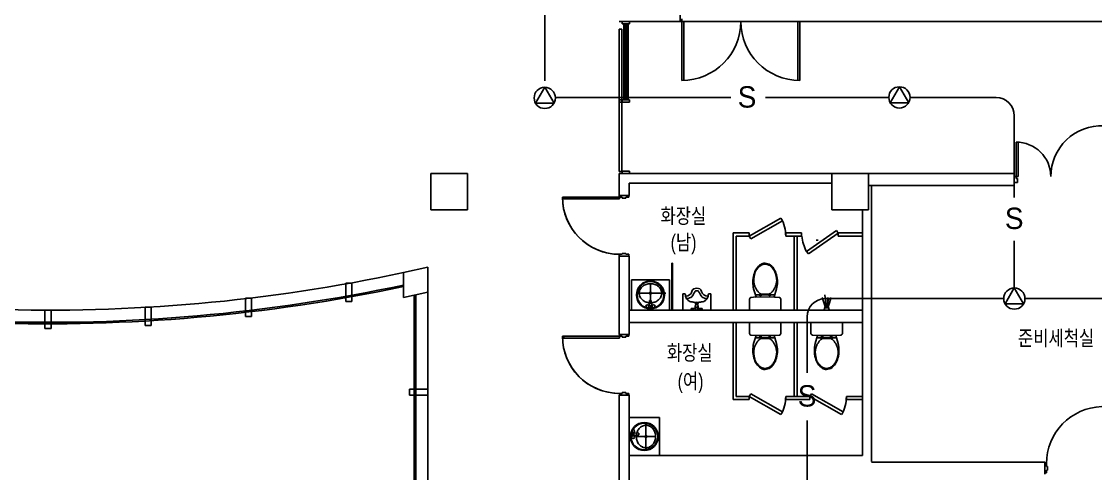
# Model space of a CAD drawing. Header units: millimetres. Extents: x 11414 to 120121, y 3637 to 81420.
# Drawn here: x 72980 to 90653, y 42740 to 50177 of the extents above; entities that cross this region are included whole.
import ezdxf
from ezdxf.enums import TextEntityAlignment as Align

# ---------------------------------------------------------------- set-up
doc = ezdxf.new("R2010")
doc.units = ezdxf.units.MM
doc.header["$LTSCALE"] = 100
doc.linetypes.add('CEN3', pattern=[26, 20, -2, 2, -2])
doc.layers.get('0').update_dxf_attribs({"color": 251})
for name, color, linetype in [('7', 7, 'Continuous'), ('ARC-7$0$ARCH', 9, 'Continuous'), ('ARC-7$0$arch-col', 9, 'Continuous'), ('ARC-7$0$동물실', 9, 'Continuous'), ('ARC-7$0$방화석고', 9, 'Continuous'), ('ARC-7$0$조적', 8, 'Continuous'), ('REC', 21, 'Continuous'), ('sp', 21, 'Continuous'), ('SYM', 7, 'Continuous'), ('W2', 2, 'CEN3')]:
    doc.layers.add(name, color=color, linetype=linetype)
doc.styles.add('ARC-7$0$돋움', font='')
doc.styles.add('ARC-7$0$울릉도l', font='')
doc.styles.add('GHD', font='HYWULM.TTF')
doc.styles.add('lpk', font='HYWULM.TTF')
doc.styles.get('ARC-7$0$돋움').set_extended_font_data('DotumChe')
doc.styles.get('ARC-7$0$울릉도l').set_extended_font_data('Dotum')

# ---------------------------------------------------------------- blocks, each defined once
blk = doc.blocks.new('ARC-7')
at = {"layer": 'ARC-7$0$ARCH', "color": 251}
for p, q in [((660683, -451651), (660283, -451739)), ((660683, -452061), (660683, -451651)), ((660283, -451739), (660283, -452148)), ((659433, -451916), (659333, -451916)), ((659333, -451916), (659333, -452216)), ((659433, -452216), (659433, -451916)), ((660283, -452148), (660683, -452061)), ((660683, -452061), (660683, -483905)), ((657783, -452162), (657683, -452162)), ((657683, -452162), (657683, -452462)), ((657783, -452462), (657783, -452162)), ((659333, -452216), (659433, -452216)), ((660459, -452110), (660459, -483905)), ((660483, -452105), (660483, -483905)), ((654383, -452657), (654383, -452357)), ((654383, -452357), (654483, -452357)), ((654483, -452357), (654483, -452657)), ((656133, -452309), (656033, -452309)), ((656033, -452309), (656033, -452609)), ((656133, -452609), (656133, -452309)), ((657683, -452462), (657783, -452462)), ((654483, -452657), (654383, -452657)), ((656033, -452609), (656133, -452609)), ((660383, -453759), (660383, -453659)), ((660383, -453659), (660683, -453659)), ((660683, -453659), (660683, -453759)), ((660683, -453759), (660383, -453759))]:
    blk.add_line(p, q, dxfattribs=at)
for radius, start, end in [(27999, 254.1997, 282.0597), (28223, 254.1107, 281.9626), (28199, 254.1201, 281.9729)]:
    blk.add_arc((654433, -424359), radius, start, end, dxfattribs=at)
at = {"layer": 'ARC-7$0$arch-col', "color": 251}
for p, q in [((660733, -450109), (661333, -450109)), ((660733, -450709), (660733, -450109)), ((660733, -450109), (661333, -450109)), ((660733, -450709), (660733, -450109)), ((661333, -450109), (661333, -450709)), ((661333, -450109), (661333, -450709)), ((661333, -450709), (660733, -450709)), ((661333, -450709), (660733, -450709))]:
    blk.add_line(p, q, dxfattribs=at)
at = {"layer": 'ARC-7$0$동물실', "color": 251}
for p, q in [((664833, -447608), (664833, -447408)), ((664833, -447608), (664833, -447408)), ((664833, -447608), (663833, -447608)), ((663883, -447648), (663883, -447608)), ((664003, -447648), (663883, -447648)), ((663908, -448895), (663908, -447648)), ((663931, -448895), (663931, -447648)), ((663955, -448895), (663955, -447648)), ((663978, -448895), (663978, -447648)), ((664003, -447608), (664003, -447648)), ((664863, -447608), (664833, -447608)), ((664863, -447608), (664833, -447608)), ((664863, -447563), (664863, -447608)), ((664863, -447563), (664863, -447608)), ((664863, -447608), (664893, -447608)), ((664863, -448578), (664863, -447608)), ((664863, -447608), (664893, -447608)), ((664863, -448578), (664863, -447608)), ((666803, -447608), (664863, -447608)), ((666803, -447608), (664863, -447608)), ((664893, -448578), (664893, -447608)), ((664893, -448578), (664893, -447608)), ((667633, -447608), (666333, -447608)), ((671833, -447608), (666333, -447608)), ((666773, -448578), (666773, -447608)), ((666773, -447608), (666803, -447608)), ((666773, -448578), (666773, -447608)), ((666773, -447608), (666803, -447608)), ((666803, -448578), (666803, -447608)), ((666803, -448578), (666803, -447608)), ((663833, -447735), (663833, -448935)), ((663873, -447735), (663833, -447735)), ((663873, -448935), (663873, -447735)), ((664863, -448578), (664863, -448578)), ((664863, -448578), (664863, -448578)), ((666802, -448578), (666803, -448578)), ((666802, -448578), (666803, -448578)), ((663833, -450075), (663833, -448895)), ((663833, -448895), (663873, -448895)), ((663833, -448935), (663873, -448935)), ((663873, -448895), (663873, -450075)), ((663883, -448935), (663883, -448895)), ((663883, -448895), (664003, -448895)), ((664003, -448935), (663883, -448935)), ((664003, -448895), (664003, -448935)), ((670362, -450159), (670362, -449594)), ((670397, -450159), (670397, -449594)), ((670362, -450159), (670333, -450159)), ((670333, -450159), (670333, -450259)), ((670333, -450159), (670333, -450259)), ((670383, -450259), (670333, -450259)), ((670362, -450194), (670362, -450159)), ((670397, -450159), (670362, -450159)), ((670383, -450194), (670362, -450194)), ((670383, -450259), (670383, -450194)), ((670833, -455033), (670833, -454883)), ((670833, -454883), (670863, -454883)), ((670863, -454883), (670863, -454928)), ((670863, -455033), (670833, -455033)), ((670863, -454928), (670878, -454928)), ((670878, -454988), (670863, -454988)), ((670863, -454988), (670863, -455033)), ((670878, -454928), (670878, -454988))]:
    blk.add_line(p, q, dxfattribs=at)
for centre, radius, start, end in [((664863, -447608), 970, 270, 0), ((664863, -447608), 970, 270, 0), ((666803, -447608), 970, 180, 270), ((666803, -447608), 970, 180, 270), ((671768, -450159), 835, 87.5809, 180), ((670368, -450159), 565, 0, 90.6085), ((671803, -454883), 940, 91.8271, 180)]:
    blk.add_arc(centre, radius, start, end, dxfattribs=at)
at = {"layer": 'ARC-7$0$방화석고', "color": 251, "linetype": 'Continuous'}
for p, q in [((663833, -453758), (663833, -457958)), ((663993, -453758), (663993, -458118))]:
    blk.add_line(p, q, dxfattribs=at)
at = {"layer": 'ARC-7$0$조적', "color": 251, "linetype": 'Continuous'}
for p, q in [((663873, -450075), (663833, -450075)), ((663873, -450075), (663833, -450075)), ((663833, -450109), (663833, -450499)), ((666133, -450109), (663833, -450109)), ((663833, -450109), (663833, -450469)), ((667333, -450109), (663833, -450109)), ((663883, -450109), (663883, -450069)), ((663883, -450069), (664003, -450069)), ((663883, -450109), (663883, -450069)), ((663883, -450069), (664003, -450069)), ((664003, -450109), (663883, -450109)), ((664003, -450109), (663883, -450109)), ((664003, -450069), (664003, -450109)), ((664003, -450069), (664003, -450109)), ((667333, -450109), (667933, -450109)), ((667333, -450709), (667333, -450109)), ((667333, -450109), (667933, -450109)), ((667333, -450709), (667333, -450109)), ((667933, -450109), (670333, -450109)), ((667933, -450109), (667933, -450709)), ((667933, -450109), (667933, -450709)), ((670333, -450109), (670333, -450309)), ((666133, -450269), (663993, -450269)), ((663993, -450269), (663993, -450469)), ((667333, -450269), (663993, -450269)), ((663993, -450469), (663833, -450469)), ((663988, -450469), (663838, -450469)), ((663838, -450469), (663838, -450499)), ((663988, -450469), (663838, -450469)), ((663838, -450469), (663838, -450499)), ((663988, -450499), (663988, -450469)), ((663988, -450499), (663988, -450469)), ((667933, -450309), (670333, -450309)), ((667983, -450319), (667983, -454848)), ((662898, -450499), (663838, -450499)), ((662898, -450499), (663838, -450499)), ((662898, -450528), (663838, -450528)), ((662898, -450528), (663838, -450528)), ((662918, -450528), (662918, -450499)), ((662918, -450528), (662918, -450499)), ((663838, -450528), (663838, -450499)), ((663838, -450499), (663883, -450499)), ((663838, -450499), (663883, -450499)), ((663883, -450499), (663883, -450514)), ((663883, -450499), (663883, -450514)), ((663883, -450514), (663943, -450514)), ((663883, -450514), (663943, -450514)), ((663943, -450514), (663943, -450499)), ((663943, -450499), (663988, -450499)), ((663943, -450514), (663943, -450499)), ((663943, -450499), (663988, -450499)), ((667933, -450709), (667333, -450709)), ((667933, -450709), (667333, -450709)), ((667833, -450709), (667833, -454748)), ((666493, -450843), (665971, -451138)), ((665995, -451182), (666516, -450888)), ((665708, -452358), (665708, -451088)), ((665708, -451088), (665971, -451088)), ((665758, -452358), (665758, -451138)), ((665758, -451138), (665971, -451138)), ((665971, -451138), (665971, -451088)), ((665971, -451138), (665995, -451182)), ((666571, -451138), (666571, -451088)), ((666571, -451088), (666834, -451088)), ((666571, -451138), (666758, -451138)), ((666708, -452358), (666708, -451138)), ((666758, -452358), (666758, -451138)), ((666758, -451138), (666836, -451138)), ((666834, -451138), (666834, -451088)), ((666915, -451392), (667407, -451048)), ((667435, -451089), (666946, -451432)), ((667407, -451048), (667435, -451089)), ((667435, -451138), (667435, -451088)), ((667435, -451088), (667833, -451088)), ((667435, -451138), (667833, -451138)), ((667103, -451204), (667073, -451204)), ((667103, -451204), (667073, -451204)), ((663833, -451439), (663833, -452758)), ((663833, -451469), (663833, -452758)), ((663993, -451469), (663833, -451469)), ((663838, -451469), (663838, -451439)), ((663838, -451439), (663883, -451439)), ((663838, -451469), (663838, -451439)), ((663838, -451439), (663883, -451439)), ((663988, -451469), (663838, -451469)), ((663988, -451469), (663838, -451469)), ((663883, -451439), (663883, -451424)), ((663883, -451424), (663943, -451424)), ((663883, -451439), (663883, -451424)), ((663883, -451424), (663943, -451424)), ((663943, -451424), (663943, -451439)), ((663943, -451424), (663943, -451439)), ((663943, -451439), (663988, -451439)), ((663943, -451439), (663988, -451439)), ((663988, -451439), (663988, -451469)), ((663988, -451439), (663988, -451469)), ((663993, -451469), (663993, -452758)), ((666915, -451392), (666946, -451432)), ((664696, -451583), (664708, -451583)), ((664696, -452358), (664696, -451583)), ((664708, -452358), (664708, -451583)), ((666074, -451720), (666076, -451717)), ((666076, -451717), (666078, -451714)), ((666078, -451714), (666081, -451709)), ((666081, -451709), (666084, -451704)), ((666084, -451704), (666088, -451699)), ((666088, -451699), (666092, -451693)), ((666092, -451693), (666096, -451687)), ((666096, -451687), (666101, -451680)), ((666101, -451680), (666106, -451674)), ((666106, -451674), (666112, -451667)), ((666112, -451667), (666117, -451660)), ((666117, -451660), (666124, -451653)), ((666124, -451653), (666130, -451646)), ((666130, -451646), (666137, -451640)), ((666137, -451640), (666145, -451633)), ((666145, -451633), (666152, -451627)), ((666152, -451627), (666161, -451622)), ((666161, -451622), (666169, -451617)), ((666169, -451617), (666178, -451612)), ((666178, -451612), (666186, -451609)), ((666186, -451609), (666196, -451605)), ((666196, -451605), (666205, -451603)), ((666205, -451603), (666215, -451601)), ((666215, -451601), (666225, -451600)), ((666225, -451600), (666234, -451600)), ((666233, -451583), (666301, -451599)), ((666234, -451600), (666245, -451601)), ((666245, -451601), (666255, -451603)), ((666255, -451603), (666265, -451605)), ((666265, -451605), (666275, -451608)), ((666275, -451608), (666284, -451612)), ((666284, -451612), (666293, -451616)), ((666293, -451616), (666302, -451620)), ((666302, -451620), (666311, -451625)), ((666311, -451625), (666318, -451631)), ((666318, -451631), (666326, -451637)), ((666326, -451637), (666332, -451643)), ((666332, -451643), (666339, -451649)), ((666339, -451649), (666344, -451655)), ((666344, -451655), (666350, -451662)), ((666350, -451662), (666355, -451668)), ((666355, -451668), (666360, -451675)), ((666360, -451675), (666364, -451681)), ((666364, -451681), (666369, -451688)), ((666369, -451688), (666373, -451694)), ((666373, -451694), (666377, -451701)), ((666377, -451701), (666381, -451707)), ((666381, -451707), (666385, -451714)), ((666385, -451714), (666388, -451721)), ((664033, -451858), (664658, -451858)), ((664033, -452358), (664033, -451858)), ((664346, -451875), (664346, -451891)), ((664658, -451858), (664658, -452358)), ((666045, -451857), (666046, -451854)), ((666045, -451859), (666045, -451857)), ((666045, -451861), (666045, -451859)), ((666045, -451864), (666045, -451861)), ((666045, -451867), (666045, -451864)), ((666045, -451871), (666045, -451867)), ((666045, -451877), (666045, -451871)), ((666046, -451883), (666045, -451877)), ((666046, -451851), (666047, -451847)), ((666046, -451854), (666046, -451851)), ((666046, -451891), (666046, -451883)), ((666048, -451899), (666046, -451891)), ((666047, -451847), (666048, -451841)), ((666048, -451835), (666049, -451827)), ((666048, -451841), (666048, -451835)), ((666049, -451827), (666050, -451819)), ((666050, -451819), (666052, -451811)), ((666052, -451811), (666053, -451802)), ((666053, -451802), (666054, -451794)), ((666054, -451794), (666056, -451785)), ((666056, -451785), (666057, -451777)), ((666057, -451777), (666059, -451769)), ((666059, -451769), (666061, -451762)), ((666061, -451762), (666062, -451755)), ((666062, -451755), (666064, -451749)), ((666064, -451749), (666065, -451743)), ((666065, -451743), (666067, -451739)), ((666067, -451739), (666068, -451735)), ((666068, -451735), (666069, -451732)), ((666069, -451732), (666070, -451729)), ((666070, -451727), (666071, -451726)), ((666070, -451729), (666070, -451727)), ((666071, -451726), (666072, -451724)), ((666072, -451724), (666073, -451722)), ((666073, -451722), (666074, -451720)), ((666388, -451721), (666391, -451728)), ((666391, -451728), (666394, -451734)), ((666394, -451734), (666397, -451741)), ((666397, -451741), (666400, -451749)), ((666400, -451749), (666402, -451756)), ((666402, -451756), (666405, -451763)), ((666405, -451763), (666407, -451771)), ((666407, -451771), (666409, -451779)), ((666409, -451779), (666411, -451787)), ((666411, -451787), (666413, -451795)), ((666413, -451795), (666415, -451804)), ((666415, -451804), (666417, -451813)), ((666417, -451813), (666419, -451821)), ((666419, -451821), (666420, -451831)), ((666420, -451831), (666422, -451840)), ((666422, -451888), (666421, -451897)), ((666422, -451840), (666422, -451849)), ((666422, -451849), (666423, -451859)), ((666423, -451878), (666422, -451888)), ((666423, -451859), (666423, -451868)), ((666423, -451868), (666423, -451878)), ((664346, -451911), (664346, -452251)), ((666083, -452141), (666044, -452009)), ((666049, -451908), (666048, -451899)), ((666051, -451918), (666049, -451908)), ((666053, -451927), (666051, -451918)), ((666055, -451937), (666053, -451927)), ((666058, -451947), (666055, -451937)), ((666061, -451958), (666058, -451947)), ((666065, -451968), (666061, -451958)), ((666069, -451978), (666065, -451968)), ((666074, -451988), (666069, -451978)), ((666079, -451998), (666074, -451988)), ((666085, -452008), (666079, -451998)), ((666091, -452018), (666085, -452008)), ((666097, -452028), (666091, -452018)), ((666104, -452037), (666097, -452028)), ((666111, -452047), (666104, -452037)), ((666118, -452055), (666111, -452047)), ((666125, -452063), (666118, -452055)), ((666132, -452071), (666125, -452063)), ((666139, -452077), (666132, -452071)), ((666334, -452071), (666327, -452077)), ((666341, -452063), (666334, -452071)), ((666348, -452055), (666341, -452063)), ((666356, -452047), (666348, -452055)), ((666363, -452037), (666356, -452047)), ((666369, -452028), (666363, -452037)), ((666376, -452018), (666369, -452028)), ((666382, -452008), (666376, -452018)), ((666387, -451998), (666382, -452008)), ((666422, -452009), (666383, -452141)), ((666392, -451988), (666387, -451998)), ((666397, -451978), (666392, -451988)), ((666401, -451968), (666397, -451978)), ((666405, -451958), (666401, -451968)), ((666409, -451948), (666405, -451958)), ((666412, -451937), (666409, -451948)), ((666415, -451927), (666412, -451937)), ((666417, -451917), (666415, -451927)), ((666419, -451907), (666417, -451917)), ((666421, -451897), (666419, -451907)), ((664136, -452079), (664556, -452079)), ((664325, -452274), (664332, -452198)), ((664332, -452198), (664360, -452198)), ((664360, -452198), (664368, -452274)), ((664576, -452079), (664597, -452079)), ((664878, -452093), (664878, -452223)), ((664878, -452223), (664878, -452358)), ((664893, -452088), (664883, -452088)), ((664913, -452088), (664893, -452088)), ((665083, -452248), (665083, -452253)), ((665133, -452248), (665083, -452248)), ((665133, -452253), (665133, -452248)), ((665323, -452088), (665303, -452088)), ((665333, -452088), (665323, -452088)), ((665338, -452223), (665338, -452093)), ((665338, -452358), (665338, -452223)), ((665973, -452348), (665973, -452188)), ((665998, -452148), (666083, -452141)), ((666383, -452141), (666078, -452142)), ((666078, -452142), (666083, -452141)), ((666383, -452103), (666083, -452103)), ((666146, -452082), (666139, -452077)), ((666153, -452086), (666146, -452082)), ((666148, -452123), (666148, -452093)), ((666148, -452093), (666168, -452093)), ((666168, -452123), (666148, -452123)), ((666159, -452089), (666153, -452086)), ((666166, -452092), (666159, -452089)), ((666172, -452093), (666166, -452092)), ((666168, -452093), (666168, -452123)), ((666179, -452094), (666172, -452093)), ((666185, -452095), (666179, -452094)), ((666192, -452095), (666185, -452095)), ((666200, -452095), (666192, -452095)), ((666208, -452095), (666200, -452095)), ((666216, -452095), (666208, -452095)), ((666224, -452095), (666216, -452095)), ((666233, -452095), (666224, -452095)), ((666242, -452095), (666233, -452095)), ((666250, -452095), (666242, -452095)), ((666258, -452095), (666250, -452095)), ((666266, -452095), (666258, -452095)), ((666274, -452095), (666266, -452095)), ((666281, -452095), (666274, -452095)), ((666287, -452094), (666281, -452095)), ((666294, -452093), (666287, -452094)), ((666300, -452092), (666294, -452093)), ((666298, -452093), (666318, -452093)), ((666298, -452123), (666298, -452093)), ((666318, -452123), (666298, -452123)), ((666307, -452089), (666300, -452092)), ((666313, -452086), (666307, -452089)), ((666320, -452082), (666313, -452086)), ((666318, -452093), (666318, -452123)), ((666327, -452077), (666320, -452082)), ((666383, -452141), (666388, -452142)), ((666388, -452142), (666468, -452148)), ((666493, -452188), (666493, -452348)), ((667215, -452282), (667172, -452152)), ((667231, -452260), (667213, -452104)), ((667251, -452258), (667266, -452152)), ((667257, -452260), (667277, -452175)), ((667276, -452284), (667321, -452147)), ((663993, -452358), (667833, -452358)), ((664658, -452358), (664033, -452358)), ((664317, -452279), (664320, -452279)), ((664317, -452307), (664376, -452307)), ((664346, -452271), (664346, -452291)), ((664373, -452279), (664376, -452279)), ((664878, -452358), (665338, -452358)), ((665018, -452333), (665018, -452358)), ((665068, -452333), (665018, -452333)), ((665083, -452318), (665068, -452333)), ((665083, -452253), (665133, -452253)), ((665083, -452293), (665083, -452318)), ((665093, -452358), (665093, -452308)), ((665098, -452263), (665098, -452253)), ((665118, -452263), (665118, -452253)), ((665123, -452358), (665123, -452308)), ((665133, -452293), (665133, -452318)), ((665133, -452318), (665148, -452333)), ((665148, -452333), (665198, -452333)), ((665198, -452333), (665198, -452358)), ((666483, -452358), (665983, -452358)), ((667195, -452353), (667195, -452358)), ((667195, -452353), (667208, -452353)), ((667195, -452358), (667295, -452358)), ((667207, -452327), (667207, -452350)), ((667222, -452315), (667215, -452284)), ((667215, -452319), (667215, -452310)), ((667215, -452319), (667245, -452319)), ((667215, -452358), (667275, -452358)), ((667217, -452308), (667221, -452308)), ((667231, -452311), (667231, -452319)), ((667245, -452319), (667275, -452319)), ((667259, -452311), (667259, -452319)), ((667268, -452315), (667276, -452284)), ((667270, -452308), (667273, -452308)), ((667275, -452319), (667275, -452310)), ((667283, -452327), (667283, -452350)), ((667283, -452353), (667295, -452353)), ((667295, -452353), (667295, -452358)), ((663993, -452558), (667833, -452558)), ((665708, -452558), (665708, -453828)), ((665758, -452558), (665758, -453778)), ((665973, -452568), (665973, -452728)), ((666483, -452558), (665983, -452558)), ((666493, -452728), (666493, -452568)), ((666708, -452558), (666708, -453778)), ((666758, -452558), (666758, -453778)), ((666985, -452568), (666985, -452728)), ((667495, -452558), (666995, -452558)), ((667505, -452728), (667505, -452568)), ((663993, -452758), (663833, -452758)), ((663988, -452758), (663838, -452758)), ((663838, -452758), (663838, -452788)), ((663988, -452758), (663838, -452758)), ((663838, -452758), (663838, -452788)), ((663988, -452788), (663988, -452758)), ((663988, -452788), (663988, -452758)), ((665998, -452768), (666083, -452776)), ((666083, -452776), (666044, -452908)), ((666383, -452776), (666078, -452775)), ((666078, -452775), (666083, -452776)), ((666383, -452776), (666388, -452775)), ((666422, -452908), (666383, -452776)), ((666388, -452775), (666468, -452768)), ((667010, -452768), (667095, -452776)), ((667095, -452776), (667056, -452908)), ((667396, -452776), (667090, -452775)), ((667090, -452775), (667095, -452776)), ((667396, -452776), (667400, -452775)), ((667435, -452908), (667396, -452776)), ((667400, -452775), (667480, -452768)), ((662898, -452788), (663838, -452788)), ((662898, -452788), (663838, -452788)), ((662898, -452818), (663838, -452818)), ((662898, -452818), (663838, -452818)), ((662918, -452818), (662918, -452788)), ((662918, -452818), (662918, -452788)), ((663838, -452818), (663838, -452788)), ((663838, -452788), (663883, -452788)), ((663838, -452788), (663883, -452788)), ((663883, -452788), (663883, -452803)), ((663883, -452788), (663883, -452803)), ((663883, -452803), (663943, -452803)), ((663883, -452803), (663943, -452803)), ((663943, -452803), (663943, -452788)), ((663943, -452788), (663988, -452788)), ((663943, -452803), (663943, -452788)), ((663943, -452788), (663988, -452788)), ((666065, -452949), (666061, -452959)), ((666069, -452939), (666065, -452949)), ((666074, -452929), (666069, -452939)), ((666079, -452919), (666074, -452929)), ((666085, -452909), (666079, -452919)), ((666383, -452813), (666083, -452813)), ((666091, -452899), (666085, -452909)), ((666097, -452889), (666091, -452899)), ((666104, -452880), (666097, -452889)), ((666111, -452870), (666104, -452880)), ((666118, -452862), (666111, -452870)), ((666125, -452854), (666118, -452862)), ((666132, -452846), (666125, -452854)), ((666139, -452840), (666132, -452846)), ((666146, -452835), (666139, -452840)), ((666153, -452831), (666146, -452835)), ((666168, -452793), (666148, -452793)), ((666148, -452793), (666148, -452823)), ((666148, -452823), (666168, -452823)), ((666159, -452828), (666153, -452831)), ((666166, -452825), (666159, -452828)), ((666172, -452824), (666166, -452825)), ((666168, -452823), (666168, -452793)), ((666179, -452823), (666172, -452824)), ((666185, -452822), (666179, -452823)), ((666192, -452822), (666185, -452822)), ((666200, -452822), (666192, -452822)), ((666208, -452822), (666200, -452822)), ((666216, -452822), (666208, -452822)), ((666224, -452822), (666216, -452822)), ((666233, -452822), (666224, -452822)), ((666242, -452822), (666233, -452822)), ((666250, -452822), (666242, -452822)), ((666258, -452822), (666250, -452822)), ((666266, -452822), (666258, -452822)), ((666274, -452822), (666266, -452822)), ((666281, -452822), (666274, -452822)), ((666287, -452823), (666281, -452822)), ((666294, -452824), (666287, -452823)), ((666300, -452825), (666294, -452824)), ((666318, -452793), (666298, -452793)), ((666298, -452793), (666298, -452823)), ((666298, -452823), (666318, -452823)), ((666307, -452828), (666300, -452825)), ((666313, -452831), (666307, -452828)), ((666320, -452835), (666313, -452831)), ((666318, -452823), (666318, -452793)), ((666327, -452840), (666320, -452835)), ((666334, -452846), (666327, -452840)), ((666341, -452854), (666334, -452846)), ((666348, -452862), (666341, -452854)), ((666356, -452870), (666348, -452862)), ((666363, -452880), (666356, -452870)), ((666369, -452889), (666363, -452880)), ((666376, -452899), (666369, -452889)), ((666382, -452909), (666376, -452899)), ((666387, -452919), (666382, -452909)), ((666392, -452929), (666387, -452919)), ((666397, -452939), (666392, -452929)), ((666401, -452949), (666397, -452939)), ((666405, -452959), (666401, -452949)), ((667077, -452949), (667073, -452959)), ((667082, -452939), (667077, -452949)), ((667086, -452929), (667082, -452939)), ((667091, -452919), (667086, -452929)), ((667097, -452909), (667091, -452919)), ((667395, -452813), (667095, -452813)), ((667103, -452899), (667097, -452909)), ((667109, -452889), (667103, -452899)), ((667116, -452880), (667109, -452889)), ((667123, -452870), (667116, -452880)), ((667130, -452862), (667123, -452870)), ((667137, -452854), (667130, -452862)), ((667144, -452846), (667137, -452854)), ((667152, -452840), (667144, -452846)), ((667158, -452835), (667152, -452840)), ((667165, -452831), (667158, -452835)), ((667180, -452793), (667160, -452793)), ((667160, -452793), (667160, -452823)), ((667160, -452823), (667180, -452823)), ((667172, -452828), (667165, -452831)), ((667178, -452825), (667172, -452828)), ((667184, -452824), (667178, -452825)), ((667180, -452823), (667180, -452793)), ((667191, -452823), (667184, -452824)), ((667197, -452822), (667191, -452823)), ((667204, -452822), (667197, -452822)), ((667212, -452822), (667204, -452822)), ((667220, -452822), (667212, -452822)), ((667228, -452822), (667220, -452822)), ((667236, -452822), (667228, -452822)), ((667245, -452822), (667236, -452822)), ((667254, -452822), (667245, -452822)), ((667262, -452822), (667254, -452822)), ((667270, -452822), (667262, -452822)), ((667278, -452822), (667270, -452822)), ((667286, -452822), (667278, -452822)), ((667293, -452822), (667286, -452822)), ((667300, -452823), (667293, -452822)), ((667306, -452824), (667300, -452823)), ((667313, -452825), (667306, -452824)), ((667330, -452793), (667310, -452793)), ((667310, -452793), (667310, -452823)), ((667310, -452823), (667330, -452823)), ((667319, -452828), (667313, -452825)), ((667326, -452831), (667319, -452828)), ((667332, -452835), (667326, -452831)), ((667330, -452823), (667330, -452793)), ((667339, -452840), (667332, -452835)), ((667346, -452846), (667339, -452840)), ((667353, -452854), (667346, -452846)), ((667361, -452862), (667353, -452854)), ((667368, -452870), (667361, -452862)), ((667375, -452880), (667368, -452870)), ((667381, -452889), (667375, -452880)), ((667388, -452899), (667381, -452889)), ((667394, -452909), (667388, -452899)), ((667399, -452919), (667394, -452909)), ((667405, -452929), (667399, -452919)), ((667409, -452939), (667405, -452929)), ((667414, -452949), (667409, -452939)), ((667418, -452959), (667414, -452949)), ((666046, -453034), (666045, -453040)), ((666045, -453040), (666045, -453046)), ((666045, -453046), (666045, -453050)), ((666045, -453050), (666045, -453053)), ((666045, -453053), (666045, -453056)), ((666045, -453056), (666045, -453058)), ((666045, -453058), (666045, -453060)), ((666045, -453060), (666046, -453063)), ((666048, -453018), (666046, -453026)), ((666046, -453026), (666046, -453034)), ((666046, -453063), (666046, -453066)), ((666046, -453066), (666047, -453070)), ((666047, -453070), (666048, -453076)), ((666049, -453009), (666048, -453018)), ((666048, -453076), (666048, -453082)), ((666048, -453082), (666049, -453090)), ((666051, -452999), (666049, -453009)), ((666049, -453090), (666050, -453098)), ((666050, -453098), (666052, -453106)), ((666053, -452990), (666051, -452999)), ((666052, -453106), (666053, -453115)), ((666055, -452980), (666053, -452990)), ((666053, -453115), (666054, -453123)), ((666054, -453123), (666056, -453132)), ((666058, -452969), (666055, -452980)), ((666056, -453132), (666057, -453140)), ((666061, -452959), (666058, -452969)), ((666409, -452969), (666405, -452959)), ((666412, -452980), (666409, -452969)), ((666409, -453138), (666411, -453130)), ((666411, -453130), (666413, -453122)), ((666415, -452990), (666412, -452980)), ((666413, -453122), (666415, -453113)), ((666417, -453000), (666415, -452990)), ((666415, -453113), (666417, -453104)), ((666419, -453010), (666417, -453000)), ((666417, -453104), (666419, -453096)), ((666421, -453020), (666419, -453010)), ((666419, -453096), (666420, -453086)), ((666420, -453086), (666422, -453077)), ((666422, -453029), (666421, -453020)), ((666423, -453039), (666422, -453029)), ((666422, -453068), (666423, -453058)), ((666422, -453077), (666422, -453068)), ((666423, -453049), (666423, -453039)), ((666423, -453058), (666423, -453049)), ((667058, -453034), (667057, -453040)), ((667057, -453040), (667057, -453046)), ((667057, -453046), (667057, -453050)), ((667057, -453050), (667057, -453053)), ((667057, -453053), (667057, -453056)), ((667057, -453056), (667057, -453058)), ((667057, -453058), (667057, -453060)), ((667057, -453060), (667058, -453063)), ((667059, -453026), (667058, -453034)), ((667058, -453063), (667058, -453066)), ((667058, -453066), (667059, -453070)), ((667060, -453018), (667059, -453026)), ((667059, -453070), (667060, -453076)), ((667061, -453009), (667060, -453018)), ((667060, -453076), (667061, -453082)), ((667063, -452999), (667061, -453009)), ((667061, -453082), (667062, -453090)), ((667062, -453090), (667063, -453098)), ((667065, -452990), (667063, -452999)), ((667063, -453098), (667064, -453106)), ((667064, -453106), (667065, -453115)), ((667067, -452980), (667065, -452990)), ((667065, -453115), (667067, -453123)), ((667070, -452969), (667067, -452980)), ((667067, -453123), (667068, -453132)), ((667068, -453132), (667070, -453140)), ((667073, -452959), (667070, -452969)), ((667421, -452969), (667418, -452959)), ((667424, -452980), (667421, -452969)), ((667421, -453138), (667423, -453130)), ((667423, -453130), (667426, -453122)), ((667427, -452990), (667424, -452980)), ((667426, -453122), (667428, -453113)), ((667429, -453000), (667427, -452990)), ((667428, -453113), (667429, -453104)), ((667431, -453010), (667429, -453000)), ((667429, -453104), (667431, -453096)), ((667433, -453020), (667431, -453010)), ((667431, -453096), (667433, -453086)), ((667434, -453029), (667433, -453020)), ((667433, -453086), (667434, -453077)), ((667435, -453039), (667434, -453029)), ((667434, -453077), (667435, -453068)), ((667435, -453049), (667435, -453039)), ((667435, -453058), (667435, -453049)), ((667435, -453068), (667435, -453058)), ((666057, -453140), (666059, -453148)), ((666059, -453148), (666061, -453155)), ((666061, -453155), (666062, -453162)), ((666062, -453162), (666064, -453168)), ((666064, -453168), (666065, -453174)), ((666065, -453174), (666067, -453178)), ((666067, -453178), (666068, -453182)), ((666068, -453182), (666069, -453185)), ((666069, -453185), (666070, -453188)), ((666070, -453188), (666070, -453190)), ((666070, -453190), (666071, -453191)), ((666071, -453191), (666072, -453193)), ((666072, -453193), (666073, -453195)), ((666073, -453195), (666074, -453197)), ((666074, -453197), (666076, -453200)), ((666076, -453200), (666078, -453203)), ((666078, -453203), (666081, -453208)), ((666081, -453208), (666084, -453213)), ((666084, -453213), (666088, -453218)), ((666088, -453218), (666092, -453224)), ((666092, -453224), (666096, -453230)), ((666096, -453230), (666101, -453237)), ((666101, -453237), (666106, -453243)), ((666106, -453243), (666112, -453250)), ((666112, -453250), (666117, -453257)), ((666117, -453257), (666124, -453264)), ((666124, -453264), (666130, -453271)), ((666130, -453271), (666137, -453277)), ((666137, -453277), (666145, -453284)), ((666145, -453284), (666152, -453290)), ((666152, -453290), (666161, -453295)), ((666161, -453295), (666169, -453300)), ((666169, -453300), (666178, -453305)), ((666178, -453305), (666186, -453308)), ((666186, -453308), (666196, -453312)), ((666275, -453309), (666284, -453305)), ((666284, -453305), (666293, -453301)), ((666293, -453301), (666302, -453297)), ((666302, -453297), (666311, -453292)), ((666311, -453292), (666318, -453286)), ((666318, -453286), (666326, -453280)), ((666326, -453280), (666332, -453274)), ((666332, -453274), (666339, -453268)), ((666339, -453268), (666344, -453262)), ((666344, -453262), (666350, -453255)), ((666350, -453255), (666355, -453249)), ((666355, -453249), (666360, -453242)), ((666360, -453242), (666364, -453236)), ((666364, -453236), (666369, -453229)), ((666369, -453229), (666373, -453223)), ((666373, -453223), (666377, -453216)), ((666377, -453216), (666381, -453210)), ((666381, -453210), (666385, -453203)), ((666385, -453203), (666388, -453196)), ((666388, -453196), (666391, -453189)), ((666391, -453189), (666394, -453183)), ((666394, -453183), (666397, -453176)), ((666397, -453176), (666400, -453168)), ((666400, -453168), (666402, -453161)), ((666402, -453161), (666405, -453154)), ((666405, -453154), (666407, -453146)), ((666407, -453146), (666409, -453138)), ((667070, -453140), (667071, -453148)), ((667071, -453148), (667073, -453155)), ((667073, -453155), (667075, -453162)), ((667075, -453162), (667076, -453168)), ((667076, -453168), (667078, -453174)), ((667078, -453174), (667079, -453178)), ((667079, -453178), (667080, -453182)), ((667080, -453182), (667081, -453185)), ((667081, -453185), (667082, -453188)), ((667082, -453188), (667082, -453190)), ((667082, -453190), (667083, -453191)), ((667083, -453191), (667084, -453193)), ((667084, -453193), (667085, -453195)), ((667085, -453195), (667086, -453197)), ((667086, -453197), (667088, -453200)), ((667088, -453200), (667090, -453203)), ((667090, -453203), (667093, -453208)), ((667093, -453208), (667096, -453213)), ((667096, -453213), (667100, -453218)), ((667100, -453218), (667104, -453224)), ((667104, -453224), (667108, -453230)), ((667108, -453230), (667113, -453237)), ((667113, -453237), (667118, -453243)), ((667118, -453243), (667124, -453250)), ((667124, -453250), (667130, -453257)), ((667130, -453257), (667136, -453264)), ((667136, -453264), (667143, -453271)), ((667143, -453271), (667150, -453277)), ((667150, -453277), (667157, -453284)), ((667157, -453284), (667165, -453290)), ((667165, -453290), (667173, -453295)), ((667173, -453295), (667181, -453300)), ((667181, -453300), (667190, -453305)), ((667190, -453305), (667199, -453308)), ((667199, -453308), (667208, -453312)), ((667287, -453309), (667296, -453305)), ((667296, -453305), (667306, -453301)), ((667306, -453301), (667314, -453297)), ((667314, -453297), (667323, -453292)), ((667323, -453292), (667331, -453286)), ((667331, -453286), (667338, -453280)), ((667338, -453280), (667344, -453274)), ((667344, -453274), (667351, -453268)), ((667351, -453268), (667357, -453262)), ((667357, -453262), (667362, -453255)), ((667362, -453255), (667367, -453249)), ((667367, -453249), (667372, -453242)), ((667372, -453242), (667377, -453236)), ((667377, -453236), (667381, -453229)), ((667381, -453229), (667385, -453223)), ((667385, -453223), (667389, -453216)), ((667389, -453216), (667393, -453210)), ((667393, -453210), (667397, -453203)), ((667397, -453203), (667400, -453196)), ((667400, -453196), (667403, -453189)), ((667403, -453189), (667406, -453183)), ((667406, -453183), (667409, -453176)), ((667409, -453176), (667412, -453168)), ((667412, -453168), (667414, -453161)), ((667414, -453161), (667417, -453154)), ((667417, -453154), (667419, -453146)), ((667419, -453146), (667421, -453138)), ((666196, -453312), (666205, -453314)), ((666205, -453314), (666215, -453316)), ((666215, -453316), (666225, -453317)), ((666225, -453317), (666234, -453317)), ((666233, -453334), (666301, -453318)), ((666234, -453317), (666245, -453316)), ((666245, -453316), (666255, -453314)), ((666255, -453314), (666265, -453312)), ((666265, -453312), (666275, -453309)), ((667208, -453312), (667217, -453314)), ((667217, -453314), (667227, -453316)), ((667227, -453316), (667237, -453317)), ((667237, -453317), (667247, -453317)), ((667245, -453334), (667313, -453318)), ((667247, -453317), (667257, -453316)), ((667257, -453316), (667267, -453314)), ((667267, -453314), (667277, -453312)), ((667277, -453312), (667287, -453309)), ((663993, -453758), (663833, -453758)), ((663838, -453758), (663838, -453728)), ((663838, -453728), (663883, -453728)), ((663838, -453758), (663838, -453728)), ((663838, -453728), (663883, -453728)), ((663988, -453758), (663838, -453758)), ((663988, -453758), (663838, -453758)), ((663883, -453728), (663883, -453713)), ((663883, -453713), (663943, -453713)), ((663883, -453728), (663883, -453713)), ((663883, -453713), (663943, -453713)), ((663943, -453713), (663943, -453728)), ((663943, -453713), (663943, -453728)), ((663943, -453728), (663988, -453728)), ((663943, -453728), (663988, -453728)), ((663988, -453728), (663988, -453758)), ((663988, -453728), (663988, -453758)), ((665708, -453828), (665971, -453828)), ((665758, -453778), (665971, -453778)), ((665971, -453778), (665995, -453735)), ((665971, -453778), (665971, -453828)), ((666493, -454074), (665971, -453778)), ((665995, -453735), (666516, -454029)), ((666571, -453778), (666571, -453828)), ((666571, -453778), (666758, -453778)), ((666571, -453828), (666970, -453828)), ((666758, -453778), (666970, -453778)), ((666970, -453778), (666995, -453735)), ((666970, -453778), (666970, -453828)), ((667492, -454074), (666970, -453778)), ((666995, -453735), (667515, -454029)), ((667570, -453778), (667570, -453828)), ((667570, -453778), (667833, -453778)), ((667570, -453828), (667833, -453828)), ((663993, -454123), (664493, -454123)), ((664493, -454123), (664493, -454748)), ((664045, -454368), (664045, -454426)), ((664073, -454368), (664073, -454371)), ((664272, -454227), (664272, -454647)), ((664081, -454397), (664061, -454397)), ((664073, -454423), (664073, -454426)), ((664077, -454376), (664154, -454383)), ((664154, -454411), (664077, -454418)), ((664441, -454437), (664101, -454437)), ((664154, -454383), (664154, -454411)), ((664476, -454437), (664461, -454437)), ((664272, -454627), (664272, -454648)), ((667833, -454748), (663993, -454748)), ((667983, -454858), (670833, -454858)), ((670833, -455058), (670833, -454858))]:
    blk.add_line(p, q, dxfattribs=at)
for centre, radius in [((664346, -452107), 230), ((664346, -452107), 220), ((664346, -452079), 15), ((664296, -452293), 25), ((664346, -452293), 8), ((664396, -452293), 25), ((665108, -452288), 25), ((664245, -454437), 230), ((664245, -454437), 220), ((664059, -454347), 25), ((664059, -454447), 25), ((664059, -454397), 8), ((664272, -454437), 15)]:
    blk.add_circle(centre, radius, dxfattribs=at)
for centre, radius, start, end in [((663838, -450499), 940, 180, 268.1729), ((663838, -450499), 940, 180, 270), ((665971, -451138), 600, 0, 29.4759), ((667434, -451090), 600, 184.6714, 210.2435), ((666378, -451860), 342, 147.2775, 165.0962), ((666289, -451803), 236, 122.8078, 147.2775), ((666233, -451716), 133, 90, 122.8078), ((666164, -451811), 252, 32.7225, 57.1922), ((666088, -451860), 342, 14.9038, 32.7225), ((666519, -451897), 488, 165.0962, 180), ((665947, -451897), 488, 0, 14.9038), ((664295, -452079), 135, 154.0053, 180), ((664320, -452091), 162, 130.3466, 154.0053), ((664336, -452110), 187, 109.3849, 130.3466), ((664346, -452140), 218, 90, 109.3849), ((664346, -452140), 218, 70.6151, 90), ((664357, -452110), 187, 49.6534, 70.6151), ((664373, -452091), 162, 25.9947, 49.6534), ((664397, -452079), 135, 0, 25.9947), ((664923, -452020), 109, 270, 344.6079), ((665096, -452067), 69.7, 79.4029, 164.6079), ((665261, -452181), 225, 146.3099, 151.3944), ((665196, -452138), 147, 140.0129, 146.3099), ((665093, -452052), 12.9, 101.3099, 140.0129), ((665102, -452093), 55.1, 82.875, 101.3099), ((665121, -452067), 69.7, 15.3921, 100.5971), ((665115, -452093), 55.1, 78.6901, 97.125), ((665124, -452052), 12.9, 39.9871, 78.6901), ((665021, -452138), 147, 33.6901, 39.9871), ((664956, -452181), 225, 28.6056, 33.6901), ((665293, -452020), 109, 195.3921, 270), ((666519, -451897), 488, 180, 193.2048), ((665947, -451897), 488, 346.8033, 0), ((664295, -452079), 135, 180, 205.9947), ((664320, -452067), 162, 205.9947, 229.6534), ((664336, -452048), 187, 229.6534, 250.6151), ((664346, -452019), 218, 250.6151, 265.3623), ((664346, -452019), 218, 274.6377, 289.3849), ((664357, -452048), 187, 289.3849, 310.3466), ((664373, -452067), 162, 310.3466, 334.0053), ((664397, -452079), 135, 334.0053, 0), ((664883, -452093), 5, 135, 180), ((664883, -452093), 5, 90, 135), ((664913, -452091), 2.35, 45, 90), ((664900, -452104), 21.6, 30.509, 45), ((664900, -452105), 21.7, 354.7623, 30.509), ((664981, -452112), 59.8, 174.7623, 196.0728), ((665255, -452033), 345, 196.0728, 200.556), ((665043, -452113), 118, 200.556, 208.2166), ((664934, -451985), 184, 271.5216, 278.1301), ((665002, -452134), 72.1, 208.2166, 216.8699), ((665042, -452104), 122, 216.8699, 223.5138), ((665022, -452124), 94.2, 223.5138, 241.3895), ((664948, -452084), 83.4, 278.1301, 287.9409), ((664869, -451840), 340, 287.9409, 293.9625), ((665038, -452095), 127, 241.3895, 256.7484), ((664987, -452105), 49.7, 293.9625, 309.7554), ((665053, -452027), 196, 256.7484, 258.6901), ((665324, -450675), 1575, 258.6901, 259.3754), ((664951, -452062), 106, 309.7554, 320.1944), ((664944, -452057), 114, 320.1944, 330.226), ((665086, -451942), 286, 259.3754, 266.1859), ((664872, -452016), 197, 330.226, 335.9939), ((665336, -452222), 310, 151.3944, 155.9939), ((665095, -451806), 423, 266.1859, 271.7853), ((665122, -451806), 423, 268.2147, 273.8141), ((665131, -451942), 286, 273.8141, 280.6246), ((664881, -452222), 310, 24.0061, 28.6056), ((665345, -452016), 197, 204.0061, 209.774), ((665273, -452057), 114, 209.774, 219.8056), ((664893, -450675), 1575, 280.6246, 281.3099), ((665266, -452062), 106, 219.8056, 230.2446), ((665230, -452105), 49.7, 230.2446, 246.0375), ((665163, -452027), 196, 281.3099, 283.2516), ((665179, -452095), 127, 283.2516, 298.6105), ((665348, -451840), 340, 246.0375, 252.0591), ((665195, -452124), 94.2, 298.6105, 316.4862), ((665269, -452084), 83.4, 252.0591, 261.8699), ((665283, -451985), 184, 261.8699, 268.4784), ((665175, -452104), 122, 316.4862, 323.1301), ((665215, -452134), 72.1, 323.1301, 331.7834), ((665174, -452113), 118, 331.7834, 339.444), ((664962, -452033), 345, 339.444, 343.9272), ((665236, -452112), 59.8, 343.9272, 5.2377), ((665317, -452105), 21.7, 149.491, 185.2377), ((665317, -452104), 21.6, 135, 149.491), ((665303, -452091), 2.35, 90, 135), ((665333, -452093), 5, 45, 90), ((665333, -452093), 5, 0, 45), ((666018, -452188), 44.5, 115.9892, 180), ((666085, -452092), 11.9, 188.7037, 261.2963), ((666381, -452092), 11.9, 278.7037, 351.2963), ((666449, -452188), 44.5, 0, 64.0108), ((664320, -452274), 5, 270, 354.6091), ((664373, -452274), 5, 185.3909, 270), ((665983, -452348), 10, 180, 270), ((666483, -452348), 10, 270, 0), ((667215, -452327), 8, 90, 180), ((667215, -452350), 8, 180, 270), ((667232, -452281), 17, 150.7195, 180), ((667232, -452281), 17, 180, 193.1814), ((667217, -452310), 2, 90, 180), ((667238, -452284), 24.6, 126.4536, 150.7195), ((667246, -452300), 30.2, 165.0094, 165.4032), ((667241, -452294), 23.7, 160.6192, 183.9575), ((667246, -452300), 30.2, 91.1676, 153.3993), ((667234, -452315), 11.7, 149.621, 180), ((667234, -452315), 11.7, 180, 200.7602), ((667242, -452290), 31.9, 107.0132, 126.4536), ((667239, -452318), 18, 125.2452, 149.621), ((667243, -452324), 24.2, 106.314, 125.2452), ((667235, -452311), 3.12, 137.8341, 180), ((667240, -452315), 9.93, 114.5775, 137.8341), ((667245, -452299), 41.5, 90, 107.0132), ((667245, -452332), 32.6, 90, 106.314), ((667243, -452323), 18.1, 100.7273, 114.5775), ((667245, -452335), 30.1, 90, 100.7273), ((667245, -452299), 41.5, 72.9868, 90), ((667245, -452300), 30.2, 26.6007, 88.8324), ((667245, -452332), 32.6, 73.686, 90), ((667245, -452335), 30.1, 79.2727, 90), ((667247, -452323), 18.1, 65.4225, 79.2727), ((667248, -452324), 24.2, 54.7548, 73.686), ((667251, -452315), 9.93, 42.1659, 65.4225), ((667248, -452290), 31.9, 53.5464, 72.9868), ((667256, -452311), 3.12, 0, 42.1659), ((667251, -452318), 18, 30.379, 54.7548), ((667252, -452284), 24.6, 29.2805, 53.5464), ((667257, -452315), 11.7, 0, 30.379), ((667257, -452315), 11.7, 339.2398, 0), ((667249, -452294), 23.7, 356.0425, 19.3808), ((667273, -452310), 2, 0, 90), ((667259, -452281), 17, 0, 29.2805), ((667245, -452300), 30.2, 14.5968, 14.9906), ((667275, -452327), 8, 0, 90), ((667275, -452350), 8, 270, 0), ((667259, -452281), 17, 346.8186, 0), ((665983, -452568), 10, 90, 180), ((666483, -452568), 10, 0, 90), ((666995, -452568), 10, 90, 180), ((667495, -452568), 10, 0, 90), ((666018, -452728), 44.5, 180, 244.0108), ((666449, -452728), 44.5, 295.9892, 0), ((667030, -452728), 44.5, 180, 244.0108), ((667461, -452728), 44.5, 295.9892, 0), ((663838, -452788), 940, 180, 268.1729), ((663838, -452788), 940, 180, 270), ((666519, -453020), 488, 166.7952, 180), ((666085, -452825), 11.9, 98.7037, 171.2963), ((666381, -452825), 11.9, 8.7037, 81.2963), ((665947, -453020), 488, 0, 13.1967), ((667531, -453020), 488, 166.7952, 180), ((667097, -452825), 11.9, 98.7037, 171.2963), ((667393, -452825), 11.9, 8.7037, 81.2963), ((666960, -453020), 488, 0, 13.1967), ((666519, -453020), 488, 180, 194.9038), ((665947, -453020), 488, 345.0962, 0), ((667531, -453020), 488, 180, 194.9038), ((666960, -453020), 488, 345.0962, 0), ((666378, -453057), 342, 194.9038, 212.7225), ((666289, -453114), 236, 212.7225, 237.1922), ((666164, -453106), 252, 302.8078, 327.2775), ((666088, -453057), 342, 327.2775, 345.0962), ((667390, -453057), 342, 194.9038, 212.7225), ((667301, -453114), 236, 212.7225, 237.1922), ((667176, -453106), 252, 302.8078, 327.2775), ((667100, -453057), 342, 327.2775, 345.0962), ((666233, -453201), 133, 237.1922, 270), ((667245, -453201), 133, 237.1922, 270), ((665971, -453778), 600, 330.5241, 0), ((666970, -453778), 600, 330.5241, 0), ((664332, -454437), 218, 160.6151, 175.3623), ((664303, -454427), 187, 139.6534, 160.6151), ((664284, -454411), 162, 115.9947, 139.6534), ((664272, -454386), 135, 90, 115.9947), ((664272, -454386), 135, 64.0053, 90), ((664260, -454411), 162, 40.3466, 64.0053), ((664241, -454427), 187, 19.3849, 40.3466), ((664212, -454437), 218, 0, 19.3849), ((664078, -454371), 5, 180, 264.6091), ((664078, -454423), 5, 95.3909, 180), ((664332, -454437), 218, 184.6377, 199.3849), ((664303, -454447), 187, 199.3849, 220.3466), ((664241, -454447), 187, 319.6534, 340.6151), ((664212, -454437), 218, 340.6151, 0), ((664284, -454463), 162, 220.3466, 244.0053), ((664272, -454488), 135, 244.0053, 270), ((664272, -454488), 135, 270, 295.9947), ((664260, -454463), 162, 295.9947, 319.6534)]:
    blk.add_arc(centre, radius, start, end, dxfattribs=at)
at = {"color": 251, "style": 'ARC-7$0$돋움'}
for tag, p in [('X2', (601934, -417318)), ('X3', (611534, -417318)), ('X4', (621434, -417318)), ('X5', (631334, -417376)), ('X6', (641232, -417318)), ('X7', (651134, -417318)), ('X8', (661034, -417318)), ('X9', (667634, -417318)), ('X10', (676134, -417318)), ('X11', (683634, -417318))]:
    blk.add_attdef(tag, text='', height=750, dxfattribs=at).set_placement(p, align=Align.MIDDLE_CENTER)
at = {"layer": 'ARC-7$0$ARCH', "color": 251}
for tag, height, style, p in [('Y11', 450, 'ARC-7$0$울릉도l', (593382, -427808)), ('Y10', 450, 'ARC-7$0$울릉도l', (593382, -435308)), ('Y9', 450, 'ARC-7$0$울릉도l', (593382, -443808)), ('Y8', 450, 'ARC-7$0$울릉도l', (593382, -450408)), ('Y7', 450, 'ARC-7$0$울릉도l', (593382, -460308)), ('Y6', 750, 'ARC-7$0$돋움', (593382, -470208))]:
    blk.add_attdef(tag, text='', height=height, rotation=90, dxfattribs=dict(at, style=style)).set_placement(p, align=Align.MIDDLE_CENTER)
blk = doc.blocks.new('SP')
at = {"layer": 'SYM', "color": 2}
blk.add_lwpolyline([(0, 175), (-152, -88), (152, -88)], close=True, dxfattribs=at)
blk.add_circle((0, 0), 175, dxfattribs=at)

msp = doc.modelspace()

# ---------------------------------------------------------------- linework, layer by layer
at = {"layer": 'REC', "color": 3, "linetype": 'Continuous'}
for p, q in [((89317, 48627, 0), (89317, 47280, 0)), ((89317, 46570, 0), (89317, 45793, 0)), ((85909, 45318, 0), (85909, 44395, 0)), ((85909, 43613, 0), (85909, 41452, 0))]:
    msp.add_line(p, q, dxfattribs=at)
at = {"layer": 'sp', "color": 3, "linetype": 'Continuous'}
for p, q in [((81591, 49202, 0), (81591, 51282, 0)), ((84655, 48927, 0), (81765, 48927, 0)), ((87252, 48927, 0), (85224, 48927, 0)), ((87602, 48927, 0), (89017, 48927, 0)), ((89142, 45618, 0), (86209, 45618, 0)), ((89492, 45618, 0), (91827, 45618, 0))]:
    msp.add_line(p, q, dxfattribs=at)
for centre, start, end in [((89017, 48627, 0), 360, 90), ((86209, 45318, 0), 90, 180)]:
    msp.add_arc(centre, 300, start, end, dxfattribs=at)

# ---------------------------------------------------------------- block references
at = {"color": 21, "linetype": 'Continuous'}
msp.add_blockref('ARC-7', (-581016, 497785, 0), dxfattribs=at)
at = {"layer": 'REC', "color": 3, "linetype": 'Continuous'}
for p in [(81591, 48920, 0), (87427, 48927, 0), (89317, 45618, 0)]:
    msp.add_blockref('SP', p, dxfattribs=at)

# ---------------------------------------------------------------- texts
at = {"layer": '7', "style": 'GHD', "width": 0.8}
for s, p in [('화장실', (83495, 46854, 0)), ('(남)', (83662, 46420, 0)), ('준비세척실', (89377, 44843, 0)), ('화장실', (83600, 44603, 0)), ('(여)', (83777, 44137, 0))]:
    msp.add_text(s, height=250, dxfattribs=at).set_placement(p)
at = {"layer": 'W2', "style": 'lpk'}
for p in [(84919, 48936, 0), (89315, 46938, 0), (85907, 44017, 0)]:
    msp.add_text('S', height=352, dxfattribs=at).set_placement(p, align=Align.MIDDLE_CENTER)

doc.saveas('drawing.dxf')
